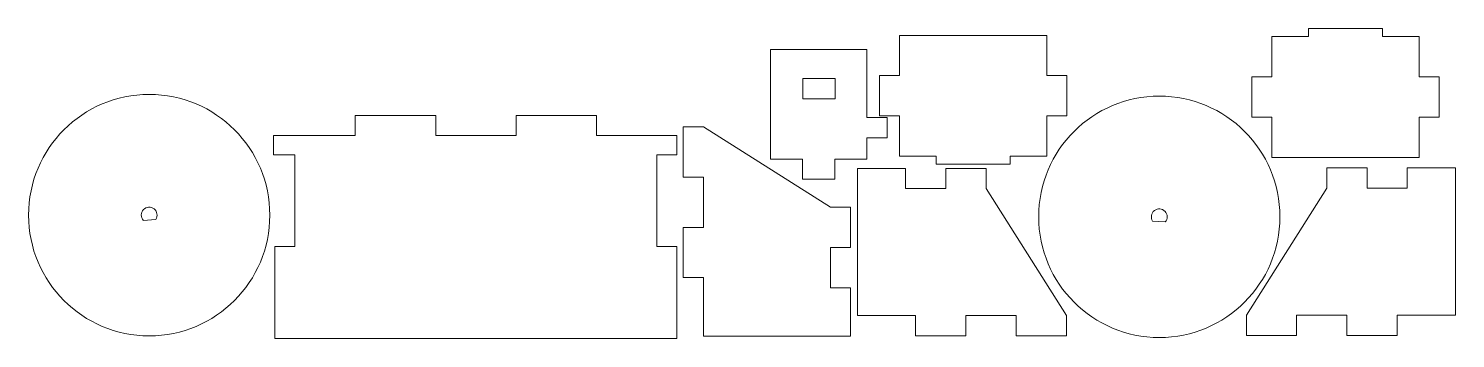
# Model space of a CAD drawing. Header units: inches. Extents: x 0.2 to 17.9, y 0 to 3.9.
import ezdxf

# ---------------------------------------------------------------- set-up
doc = ezdxf.new("R2010")
doc.units = ezdxf.units.IN
doc.header["$MEASUREMENT"] = 0

msp = doc.modelspace()

# ---------------------------------------------------------------- linework, layer by layer
at = {"color": 7, "linetype": 'Continuous', "lineweight": 15}
for p, q in [((12.829, 3.801), (10.999, 3.801)), ((10.999, 3.801), (10.999, 3.301)), ((12.829, 3.301), (12.829, 3.801)), ((15.629, 3.786), (16.084, 3.786)), ((15.629, 3.286), (15.629, 3.786)), ((16.084, 3.786), (16.084, 3.886)), ((16.084, 3.886), (17.004, 3.886)), ((17.004, 3.886), (17.004, 3.786)), ((17.004, 3.786), (17.459, 3.786)), ((17.459, 3.786), (17.459, 3.286)), ((9.393, 3.625), (9.393, 2.265)), ((10.593, 3.625), (9.393, 3.625)), ((10.593, 2.779), (10.593, 3.625)), ((10.198, 3.265), (9.798, 3.265)), ((9.798, 3.265), (9.798, 3.015)), ((10.198, 3.265), (10.198, 3.015)), ((10.749, 3.301), (10.749, 2.801)), ((10.999, 3.301), (10.749, 3.301)), ((13.079, 3.301), (12.829, 3.301)), ((13.079, 2.801), (13.079, 3.301)), ((15.379, 2.786), (15.379, 3.286)), ((15.379, 3.286), (15.629, 3.286)), ((17.459, 3.286), (17.709, 3.286)), ((17.709, 3.286), (17.709, 2.786)), ((10.198, 3.015), (9.798, 3.015)), ((4.231, 2.807), (5.231, 2.807)), ((4.231, 2.557), (4.231, 2.807)), ((5.231, 2.557), (5.231, 2.807)), ((6.231, 2.557), (6.231, 2.807)), ((6.231, 2.807), (7.231, 2.807)), ((7.231, 2.557), (7.231, 2.807)), ((8.309, 2.666), (8.309, 2.041)), ((8.559, 2.666), (8.309, 2.666)), ((8.559, 2.666), (10.139, 1.666)), ((10.843, 2.779), (10.593, 2.779)), ((10.749, 2.801), (10.999, 2.801)), ((10.843, 2.529), (10.843, 2.779)), ((10.999, 2.801), (10.999, 2.301)), ((12.829, 2.801), (13.079, 2.801)), ((12.829, 2.301), (12.829, 2.801)), ((15.629, 2.786), (15.379, 2.786)), ((15.629, 2.286), (15.629, 2.786)), ((17.709, 2.786), (17.459, 2.786)), ((17.459, 2.786), (17.459, 2.286)), ((3.215, 2.557), (3.215, 2.317)), ((4.231, 2.557), (3.215, 2.557)), ((6.231, 2.557), (5.231, 2.557)), ((8.231, 2.557), (7.231, 2.557)), ((8.231, 2.319), (8.231, 2.557)), ((10.593, 2.529), (10.843, 2.529)), ((10.593, 2.265), (10.593, 2.529)), ((3.215, 2.317), (3.481, 2.317)), ((3.481, 1.179), (3.481, 2.317)), ((7.981, 2.319), (8.231, 2.319)), ((7.981, 2.319), (7.981, 1.179)), ((9.393, 2.265), (9.793, 2.265)), ((9.793, 2.265), (9.793, 2.015)), ((10.193, 2.015), (10.193, 2.265)), ((10.193, 2.265), (10.593, 2.265)), ((10.474, 2.149), (10.474, 0.319)), ((10.474, 2.149), (11.074, 2.149)), ((10.999, 2.301), (11.454, 2.301)), ((11.074, 2.149), (11.074, 1.899)), ((11.454, 2.301), (11.454, 2.201)), ((11.454, 2.201), (12.374, 2.201)), ((11.574, 1.899), (11.574, 2.149)), ((11.574, 2.149), (12.074, 2.149)), ((12.074, 2.149), (12.074, 1.899)), ((12.374, 2.201), (12.374, 2.301)), ((12.374, 2.301), (12.829, 2.301)), ((17.459, 2.286), (15.629, 2.286)), ((16.312, 2.154), (16.312, 1.904)), ((16.812, 2.154), (16.312, 2.154)), ((16.812, 1.904), (16.812, 2.154)), ((17.312, 2.154), (17.312, 1.904)), ((17.912, 2.154), (17.312, 2.154)), ((17.912, 2.154), (17.912, 0.324)), ((8.309, 2.041), (8.559, 2.041)), ((8.559, 1.416), (8.559, 2.041)), ((9.793, 2.015), (10.193, 2.015)), ((11.574, 1.899), (11.074, 1.899)), ((13.074, 0.319), (12.074, 1.899)), ((15.312, 0.324), (16.312, 1.904)), ((16.812, 1.904), (17.312, 1.904)), ((10.389, 1.666), (10.139, 1.666)), ((10.389, 1.166), (10.389, 1.666)), ((1.593, 1.503), (1.75, 1.515)), ((14.303, 1.483), (14.146, 1.494)), ((8.309, 1.416), (8.309, 0.791)), ((8.559, 1.416), (8.309, 1.416)), ((3.231, 1.179), (3.481, 1.179)), ((3.231, 1.179), (3.231, 0.036)), ((8.231, 1.179), (7.981, 1.179)), ((8.231, 0.036), (8.231, 1.179)), ((10.139, 1.166), (10.389, 1.166)), ((10.139, 1.166), (10.139, 0.666)), ((8.309, 0.791), (8.559, 0.791)), ((8.559, 0.066), (8.559, 0.791)), ((10.389, 0.666), (10.139, 0.666)), ((10.389, 0.066), (10.389, 0.666)), ((10.474, 0.319), (11.199, 0.319)), ((11.199, 0.069), (11.199, 0.319)), ((11.824, 0.319), (11.824, 0.069)), ((11.824, 0.319), (12.449, 0.319)), ((12.449, 0.069), (12.449, 0.319)), ((13.074, 0.319), (13.074, 0.069)), ((15.312, 0.324), (15.312, 0.074)), ((15.937, 0.074), (15.937, 0.324)), ((16.562, 0.324), (15.937, 0.324)), ((16.562, 0.324), (16.562, 0.074)), ((17.187, 0.074), (17.187, 0.324)), ((17.912, 0.324), (17.187, 0.324)), ((8.231, 0.036), (3.231, 0.036)), ((10.389, 0.066), (8.559, 0.066)), ((11.824, 0.069), (11.199, 0.069)), ((13.074, 0.069), (12.449, 0.069)), ((15.312, 0.074), (15.937, 0.074)), ((16.562, 0.074), (17.187, 0.074))]:
    msp.add_line(p, q, dxfattribs=at)
for centre in [(1.668, 1.568), (14.229, 1.547)]:
    msp.add_circle(centre, 1.5, dxfattribs=at)
for centre, start, end in [((1.668, 1.568), 327.1713, 220.9111), ((14.229, 1.547), 319.0889, 212.8287)]:
    msp.add_arc(centre, 0.0984, start, end, dxfattribs=at)

doc.saveas('drawing.dxf')
